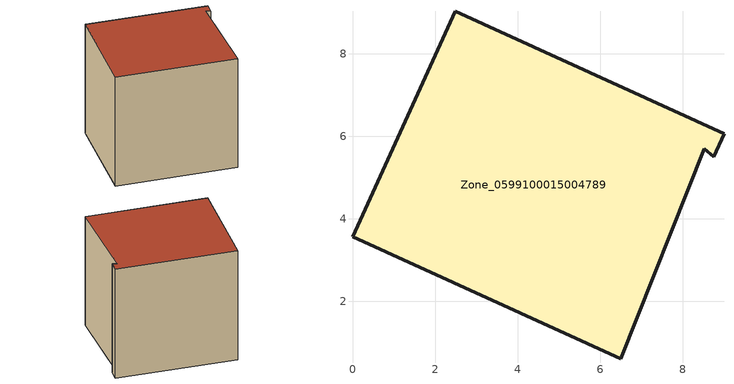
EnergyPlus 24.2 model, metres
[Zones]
Zone_0599100015004789
 floor ground (C_G): 2.5,9.03 9.01,6.06 8.76,5.51 8.53,5.7 6.51,0.61 0,3.57 z0.84
 wall outside (C_F): 9.01,6.06 2.5,9.03 0,3.57 6.51,0.61 8.53,5.7 8.76,5.51 9.01,6.06 z0.84:7.96
 roof outside (C_R): 2.5,9.03 0,3.57 6.51,0.61 8.53,5.7 8.76,5.51 9.01,6.06 z7.96
[BUILDING]
Pand.0599100015004789: North Axis=0; Terrain=City; Loads Convergence Tolerance Value=0.04; Temperature Convergence Tolerance Value=0.4; Solar Distribution=FullExterior; Maximum Number of Warmup Days=25; Minimum Number of Warmup Days=1
[Site:Location]
Rotterdam.The.Hague.AP_ZH_NLD Design_Conditions: Latitude=51.96; Longitude=4.45; Time Zone=1; Elevation=-4.5
[SITE:GROUNDTEMPERATURE:BUILDINGSURFACE]
18, 18, 18, 18, 18, 18, 18, 18, 18, 18, 18, 18
[MATERIAL] Thermal Absorptance=0.9; Solar Absorptance=0.7; Visible Absorptance=0.7
Name | Roughness | Thickness | Conductivity | Density | Specific Heat
G.TC.1965-1974 | MediumSmooth | 0.15 | 0.882353 | 540 | 1210
F.TC.1965-1974 | Rough | 0.3 | 0.697674 | 1920 | 840
R.TC.1965-1974 | MediumRough | 0.2 | 0.232558 | 1500 | 1000
[CONSTRUCTION]
C_G: G.TC.1965-1974
C_F: F.TC.1965-1974
C_R: R.TC.1965-1974
[ZONE]
Zone_0599100015004789: Type=1; Multiplier=1; Ceiling Height=Autocalculate; Volume=Autocalculate; Floor Area=autocalculate; Part of Total Floor Area=Yes
[ZONEINFILTRATION:DESIGNFLOWRATE]
Infil_Zone_0599100015004789: Zone or ZoneList or Space or SpaceList=Zone_0599100015004789; Schedule=AlwaysOn; Design Flow Rate Calculation Method=Flow/Area; Flow Rate per Floor Area=0.003; Constant Term Coefficient=1; Temperature Term Coefficient=0; Velocity Term Coefficient=0; Velocity Squared Term Coefficient=0
[HVACTEMPLATE:ZONE:IDEALLOADSAIRSYSTEM]
Zone_0599100015004789: Maximum Heating Supply Air Temperature=50; Minimum Cooling Supply Air Temperature=13; Maximum Heating Supply Air Humidity Ratio=0.0156; Minimum Cooling Supply Air Humidity Ratio=0.0077; Heating Limit=NoLimit; Cooling Limit=NoLimit; Dehumidification Control Type=ConstantSensibleHeatRatio; Cooling Sensible Heat Ratio=0.7; Dehumidification Setpoint=60; Humidification Control Type=None; Humidification Setpoint=30; Outdoor Air Method=None; Outdoor Air Flow Rate per Person=0.00944; Outdoor Air Flow Rate per Zone Floor Area=0; Outdoor Air Flow Rate per Zone=0; Demand Controlled Ventilation Type=None; Outdoor Air Economizer Type=NoEconomizer; Heat Recovery Type=None; Sensible Heat Recovery Effectiveness=0.7; Latent Heat Recovery Effectiveness=0.65
[ZONECONTROL:THERMOSTAT]
ThermostatControl_Zone_0599100015004789: Zone or ZoneList=Zone_0599100015004789; Control Type Schedule=DualSetpointControlType; Control 1=Thermostat_Zone_0599100015004789; Temperature Difference Between Cutout And Setpoint=0
[THERMOSTATSETPOINT:DUALSETPOINT]
Thermostat_Zone_0599100015004789: Heating Setpoint Temperature Schedule=HeatingSetpoint_Zone_0599100015004789; Cooling Setpoint Temperature Schedule=CoolingSetpoint_Zone_0599100015004789
[SCHEDULE:COMPACT]
HeatingSetpoint_Zone_0599100015004789: Through: 12/31, For: AllDays, Until: 24:00, 21
CoolingSetpoint_Zone_0599100015004789: Through: 12/31, For: AllDays, Until: 24:00, 24
DualSetpointControlType: Through: 12/31, For: AllDays, Until: 24:00, 4
AlwaysOn: Through: 12/31, For: AllDays, Until: 24:00, 1
